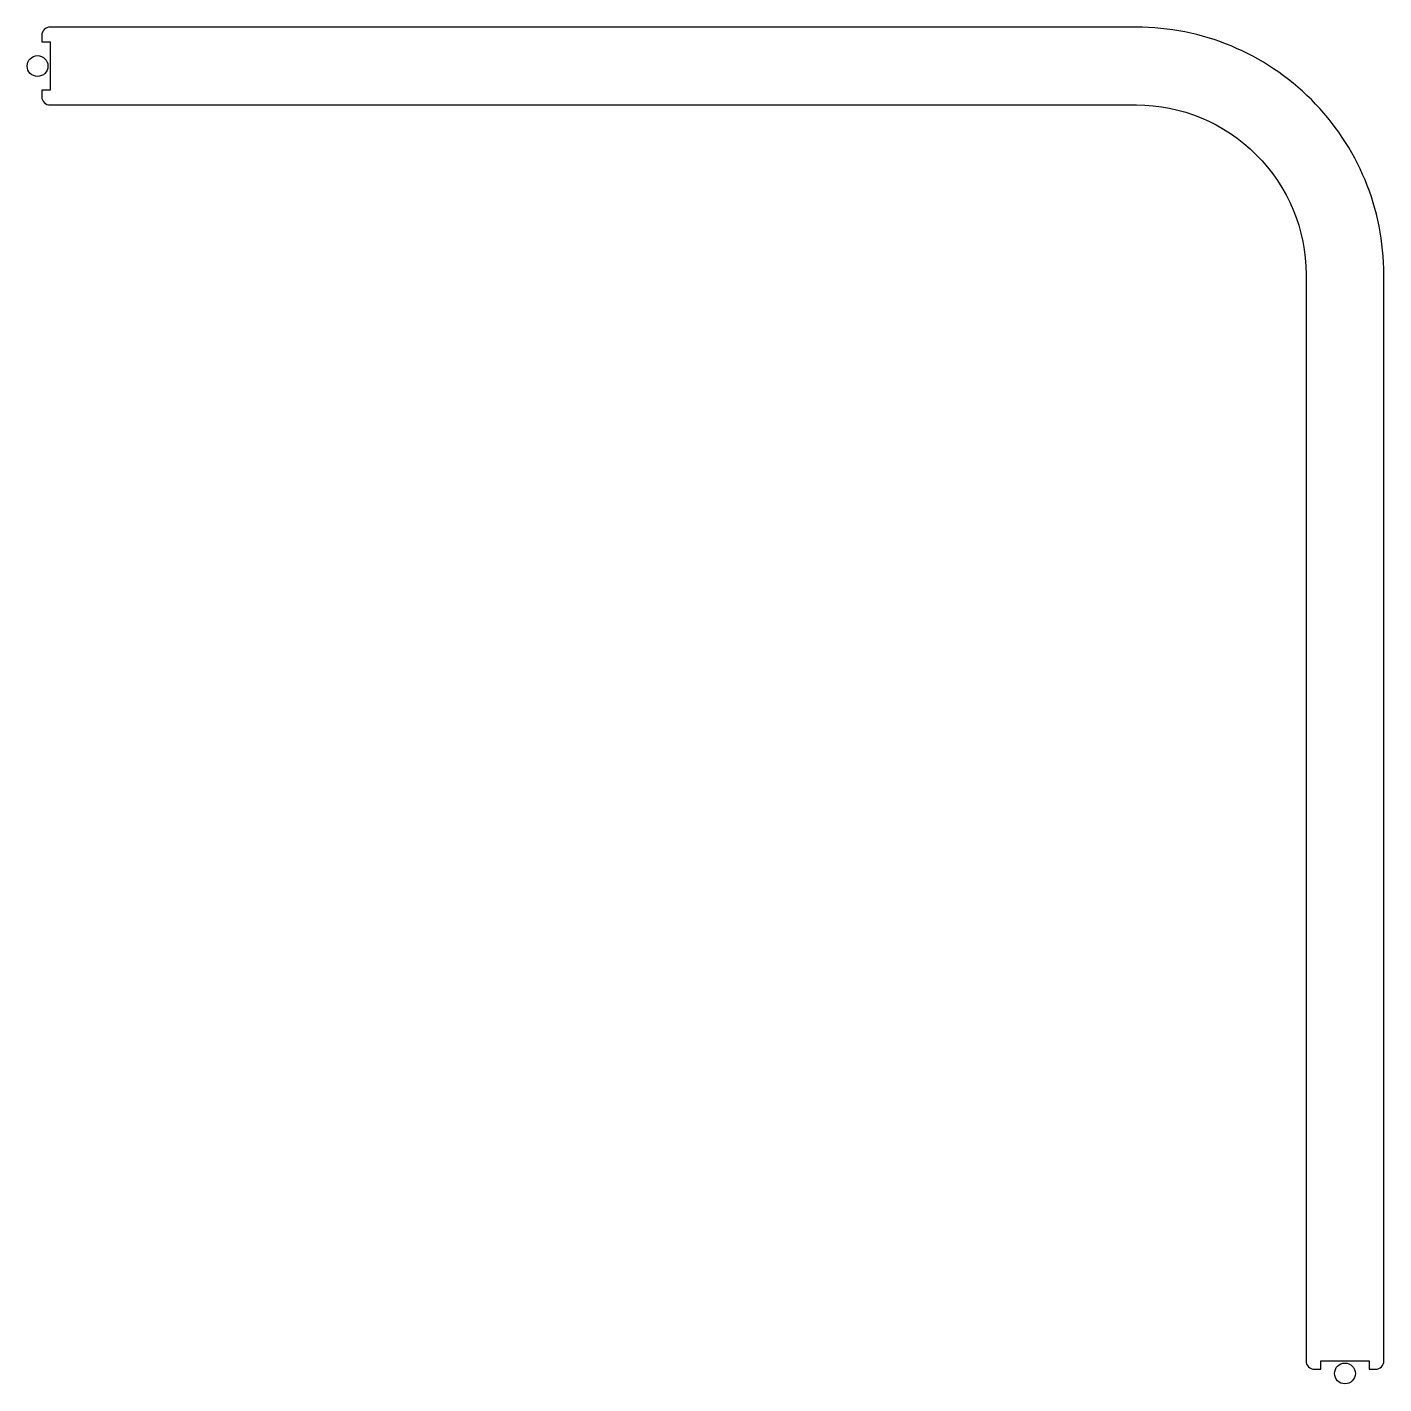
# Model space of a CAD drawing. Extents: x -0.005 to 0.647, y -0.633 to 0.019.
import ezdxf

# ---------------------------------------------------------------- set-up
doc = ezdxf.new("R2010")
doc.units = 0

msp = doc.modelspace()

# ---------------------------------------------------------------- linework, layer by layer
msp.add_lwpolyline([(0.5278, 0.0187), (0.006, 0.0187, 0.414214), (0.002, 0.0147), (0.002, 0.0116), (0.006, 0.0116), (0.006, -0.0116), (0.002, -0.0116), (0.002, -0.0147, 0.414212), (0.006, -0.0187), (0.5278, -0.0187, -0.414214), (0.6093, -0.1002), (0.6093, -0.622, 0.414214), (0.6133, -0.626), (0.6164, -0.626), (0.6164, -0.622), (0.6396, -0.622), (0.6396, -0.626), (0.6427, -0.626, 0.414212), (0.6467, -0.622), (0.6467, -0.1002, 0.414214), (0.5278, 0.0187, -1)], format="xyb")
at = {"color": 251, "true_color": 0x636466}
for centre in [(0, 0), (0.628, -0.628)]:
    msp.add_circle(centre, 0.005, dxfattribs=at)

doc.saveas('drawing.dxf')
